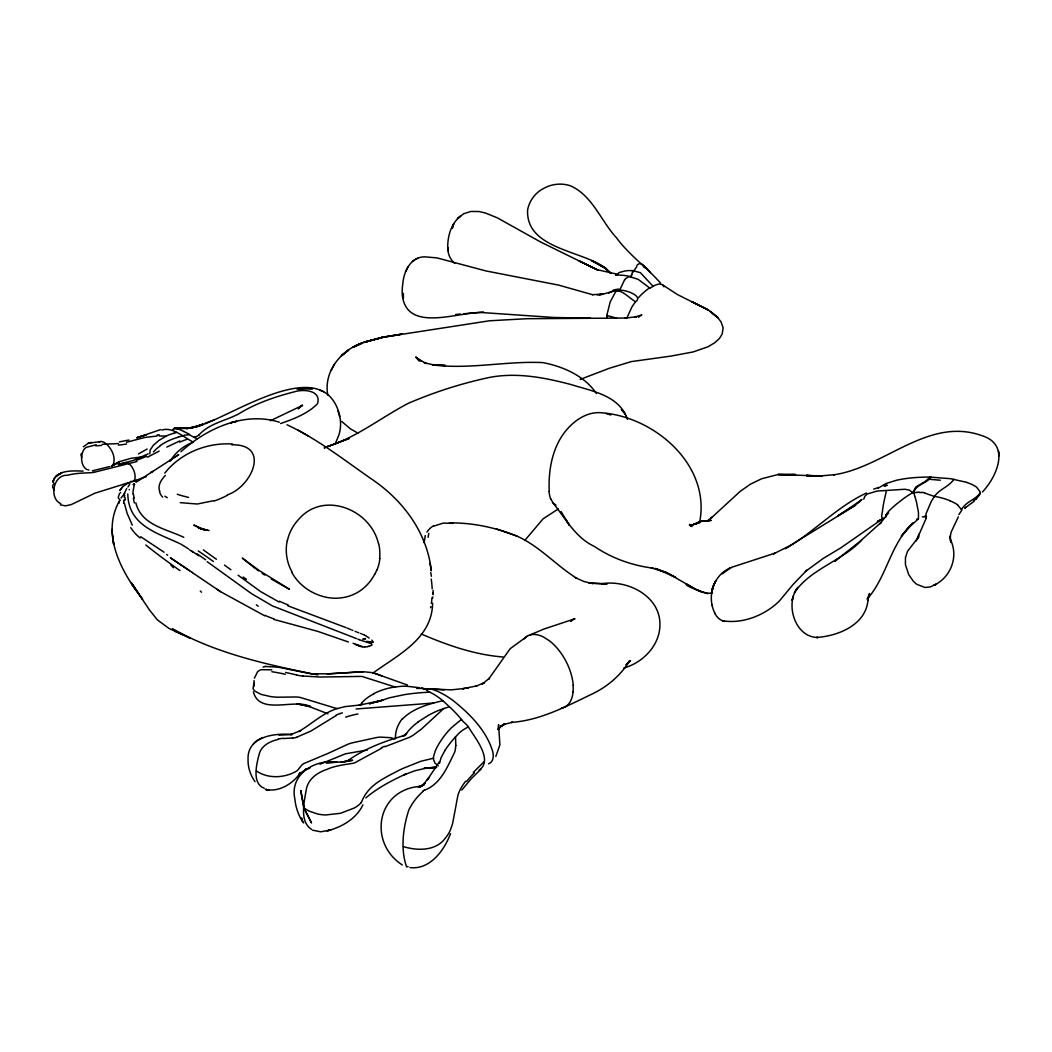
<?xml version="1.0" encoding="UTF-8"?>
<svg xmlns="http://www.w3.org/2000/svg" width="1052" height="1052" viewBox="0 0 1052 1052"><rect width="100%" height="100%" fill="white"/><g stroke="black" fill="none" stroke-linecap="round" stroke-linejoin="round"><path stroke-width="1.5" d="M455.003 737.386L458.79 733.415A30.771 17.766 -60 0 1 462.709 730.154L468.324 726.787C474.084 736.952 493.927 759.768 479.173 770.117M60.792 503.606C49.063 499.029 52.81 474.426 67.381 475.267C74.968 473.242 82.832 473.045 90.63 472.729A56.979 50.996 -67.6 0 0 93.983 472.335M408.11 866.546L406.624 866.887C400.325 849.411 403.008 827.569 408.899 809.79C412.397 802.86 417.171 796.456 423.062 791.38M424.14 542.779L425.245 535.56M433.056 594.682L433.108 590.422M311.484 829.331C298.899 821.244 304.475 800.638 306.566 788.066C309.064 778.335 317.809 772.418 326.83 769.42C335.023 765.698 343.951 764.778 352.709 763.357A43.04 23.236 -60 0 0 354.826 762.753L381.679 748.196M264.249 788.172C251.349 783.622 256.741 762.753 259.686 752.456C262.75 744.724 270.824 741.121 278.399 739.346M86.645 469.455C80.557 465.523 80.544 455.74 83.673 449.862A7.903 6.325 -28.2 0 1 86.422 447.297L96.284 444.733M127.805 493.967C128.383 525.737 157.392 532.956 180.549 543.963A85.633 12.742 40.8 0 1 184.35 546.225L188.505 548.894M455.832 745.526L455.516 736.808M254.045 686.18L254.045 680.565M573.169 691.9L573.169 685.194M863.758 499.213L864.797 496.268L867.348 493.967L877.118 491.047L904.865 489.272L909.401 490.14L912.702 492.73L917.055 492.494M606.978 318.23L606.807 315.981A8.784 3.117 -74.5 0 1 606.82 315.455L610.173 301.924L616.064 290.996A8.074 2.854 -74.5 0 1 616.669 290.576A3.287 1.539 -73 0 1 617.064 290.457L618.037 290.878M432.753 597.97L432.819 596.931M448.113 247.97C447.363 253.742 450.48 259.647 454.688 263.447M172.66 429.768L174.237 428.414L192.897 427.927L174.014 428.44C183.627 428.94 193.436 428.322 202.444 424.653L186.401 428.703L194.581 427.125L203.049 424.061L195.343 427.112C230.046 418.341 324.266 349.58 339.914 416.395M439.565 763.292L441.064 757.703L444.917 750.51M124.228 497.215L124.688 495.058M175.815 630.898L189.912 638.051L168.951 628.412L157.392 619.891L149.345 609.831L131.355 582.742L142.585 599.324C121.637 572.17 100.637 534.548 119.455 500.87M448.283 247.72L447.889 250.613C446.903 238.304 450.48 223.774 460.71 215.976L457.475 218.632L463.682 213.74L470.875 211.478L478.857 211.505L485.485 213.017L497.307 217.83L540.675 242.039L596.852 269.614L597.97 270.022L579.165 260.975L596.852 269.614L616.643 274.099M631.884 274.467L632.686 271.166A2.801 2.051 -85.9 0 1 633.08 270.64L640.418 272.718L653.082 286.289A44.934 20.619 -68.6 0 1 659.183 284.04L662.234 284.619L677.33 294.494L708.39 310.064L717.78 317.678L721.028 321.859L723.132 327.803L722.185 334.049L719.384 338.547L714.742 342.755L707.891 346.818L693.215 351.92L670.874 356.102L631.332 361.599L609.358 368.266L580.125 379.43M624.546 279.95L619.326 290.904M432.622 603.164C432.096 638.814 397.748 654.975 372.934 673.083M498.135 729.246L498.595 724.683L499.897 744.855L495.847 756.427M134.13 485.551L133.196 490.403A89.302 39.95 4.6 0 0 133.052 494.019M699.488 522.989C711.468 465.497 654.778 416.421 600.929 412.726C589.501 411.819 578.666 417.67 570.71 425.495C553.221 442.274 548.118 467.982 549.223 491.35M886.481 490.6L884.469 499.319A40.818 6.273 -83.7 0 0 882.628 509.339C882.996 511.325 879.853 518.912 883.325 518.623A47.471 7.285 -83.7 0 0 883.996 517.952M123.663 494.887L126.621 488.628M626.795 318.217L631.844 307.105A41.278 19.725 -69.7 0 1 635.277 302.134M254.387 678.146L257.582 671.755A10.796 8.626 19.5 0 1 261.383 669.69L271.863 669.835M53.113 481.724C56.229 469.429 73.482 470.809 83.147 471.125M631.581 275.992L631.029 276.558A2.262 1.46 -88.6 0 1 630.49 276.518A26.602 9.415 -74.5 0 0 629.227 276.466L625.677 278.583A15.754 5.576 -74.4 0 0 624.546 279.977M958.346 516.861L951.047 532.299L949.969 538.479L950.285 535.928L950.784 542.464L950.377 539.518C958.911 556.613 950.784 577.456 933.874 585.346L935.872 584.281L930.468 586.871L924.958 587.489L916.647 584.255L913.504 581.48L908.731 574.655L905.43 564.635L905.443 557.626L907.521 551.314L918.869 536.586L917.028 539.176L926.273 518.071M916.397 540.82L919.106 533.969M376.853 569.96L374.828 574.339M127.923 487.05L129.935 483.736M498.332 729.102L498.74 728.115M930.573 503.08L930.875 502.396A12.782 5.497 -70.4 0 1 931.099 501.909A19.962 8.574 -70.4 0 1 934.492 496.57M930.402 503.487L929.613 505.289M929.481 505.578L926.036 513.784L925.997 517.716M253.926 683.353L253.085 688.363A13.058 7.535 0 0 0 254.952 691.164L261.001 694.386L270.89 696.634A36.386 21.001 0 0 0 278.004 697.213L296.362 696.976A26.037 15.03 0 0 1 300.293 697.45L334.615 707.904A47.432 27.391 0 0 0 337.85 708.614M592.776 294.757L558.651 285.118L485.998 270.943L436.909 257.885L424.64 256.833C410.78 256.885 404.007 271.087 402.863 283.054C402.324 287.196 401.917 291.404 402.351 295.573C407.216 333.786 459.829 310.984 483.026 312.628L554.023 317.48L590.645 318.23M405.875 271.219L407.952 266.932M335.391 443.457L339.02 434.634A107.909 62.305 0 0 0 340.44 426.928L340.546 424.969A119.928 69.235 0 0 0 340.164 418.42L337.968 410.819M366.99 341.466C343.583 347.121 323.082 369.909 327.79 395.026M450.519 833.618C444.457 850.069 429.926 870.149 409.925 867.558M170.095 461.289C175.119 452.662 184.179 445.272 193.134 442.327M616.051 275.361L619.22 272.534L624.756 271.022A87.014 53.652 56.4 0 1 629.057 270.574L633.08 270.64M886.297 514.559L887.572 512.587A19.778 13.124 -51.2 0 1 889.69 510.194L893.806 506.38A129.804 86.132 -51.2 0 1 896.896 503.776L903.234 498.845A76.507 50.759 -51.2 0 1 912.702 492.717L915.911 486.984L925.681 481.172L929.968 477.108L950.351 478.673L966.801 482.355M331.143 370.357L334.457 364.189M53.876 479.304L54.783 477.7M405.257 735.532L406.085 734.178M362.914 804.819C356.352 818.903 341.519 827.28 326.922 830.948L330.946 829.857L320.834 831.803L312.47 830.173M298.334 408.939L298.807 408.137M796.68 589.002C785.344 605.518 795.496 637.604 817.904 637.473L816.589 637.473C839.128 635.921 867.519 624.086 868.11 597.93L867.716 600.298L869.596 593.499L867.15 599.153C887.204 576.443 890.439 543.305 913.307 522.844L901.34 536.204L907.376 528.656L918.449 518.86L918.475 512.416L916.489 502.08A42.001 8.863 81.2 0 0 915.687 499.266L914.885 496.61M797.692 587.332L794.457 592.67C810.54 568.632 842.152 561.15 861.641 540.11M360.139 705.458L361.651 703.249M958.872 514.586L961.633 510.509A5.234 4.195 18.3 0 0 961.515 509.707C965.447 501.765 975.283 500.029 980.188 492.967A7.009 5.733 0 0 0 980.043 491.705L976.532 487.102A32.362 26.418 0 0 0 966.749 482.473M439.315 761.964L427.375 779.703L428.9 777.612L421.878 786.278L423.89 784.082L419.958 787.027L425.126 783.175L419.958 787.027M119.363 493.888L118.192 497.688L120.257 500.489M498.161 729.641L502.238 725.275L500.673 726.445L505.276 723.763L501.16 726.143L504.776 724.052L503.172 724.631L512.548 722.237L511.338 722.422C540.504 720.318 566.647 706.194 592.526 693.807C607.767 686.469 620.969 675.068 629.806 660.577L626.019 664.89L630.516 660.761L628.07 662.852M404.297 735.466C385.808 740.858 364.216 748.524 347.344 761.083L349.382 760.307L341.177 762.253L352.617 760.254L344.648 761.74L326.173 762.753L337.074 762.253C315.166 758.676 289.484 774.206 294.823 798.784C295.678 807.397 298.531 815.971 303.66 823.006M122.834 486.484L119.928 490.337L122.834 486.484L128.318 482.907M953.888 479.239C949.062 486.787 939.397 489.035 934.478 496.491L924.537 493.007M465.602 781.241L462.604 785.436A95.587 55.191 0 0 0 457.922 795.299L452.768 822.703A204.404 118.008 0 0 1 452.084 825.281L450.072 830.764A73.43 42.396 0 0 1 445.509 837.918C436.041 851.186 417.578 850.923 403.468 846.636M982.437 491.955C996.849 476.78 1010.854 444.917 982.279 435.778C928.219 416.105 884.39 467.614 833.578 474.846L834.525 474.676L820.744 475.912L806.371 475.491L822.283 476.122L806.371 475.491M888.585 512.837L880.09 523.686L881.352 522.239L859.484 541.819L834.762 561.321L837.629 559.059M461.789 790.091L471.283 778.717L480.988 769.104M121.033 498.03L124.78 493.375M279.03 735.164L292.272 734.52C274.769 732.889 246.852 736.268 248.062 759.768C247.864 767.566 250.507 775.337 255.031 781.662M524.698 540.583L543.108 518.807L558.349 508.918M931.046 477.121C926.786 483.959 910.677 485.695 914.714 496.071M298.729 408.478L302.134 405.27L300.648 406.453M361.309 802.558C367.464 786.62 380.022 780.189 394.618 772.562A124.715 72.009 0 0 1 403.324 768.276L420.774 761.306L433.49 758.216A11.743 6.667 -60.9 0 1 433.687 756.059L435.462 750.418A38.477 21.816 -60.9 0 1 440.827 740.845A50.272 28.509 -60.9 0 1 451.505 727.655L461.394 719.463L462.13 720.357M54.27 483.355L53.192 484.735A15.464 7.351 -5.2 0 0 52.6 487.023L54.362 490.363M161.798 430.044C172.291 426.744 182.351 436.317 191.188 440.933A70.957 40.134 61 0 1 192.582 441.919M164.796 473.098C180.72 452.965 207.086 442.313 232.518 444.023M862.009 499.371L856.683 503.816L861.18 500.226L837.629 516.019L855.802 505.026L789.881 545.712L773.536 553.865L775.14 553.115L731.916 567.212C713.756 573.997 706.747 595.432 714.334 612.132C716.096 616.538 719.713 620.522 724.591 621.285L722.737 620.772C742.896 624.165 765.12 615.078 779.374 601.021L792.906 584.675L806.779 570.237L805.385 571.512L823.216 558.441L840.956 547.763L882.431 518.912L877.394 521.463L883.036 518.807M402.324 719.121C413.041 708.22 428.374 704.13 442.879 700.711L449.335 706.707L438.723 710.363A82.819 61.529 -38.3 0 0 428.059 715.531L418.078 721.922M83.305 446.784L88.21 443.3L100.334 441.564A15.307 7.443 66.8 0 1 106.554 444.141C112.064 449.217 116.325 458.107 112.853 465.3A11.611 5.641 66.8 0 1 111.775 466.154A14.031 6.825 66.8 0 1 111.144 466.365M119.954 493.164L120.638 492.454M571.275 620.746L570.592 621.456L572.775 619.483L570.934 620.93M473.321 772.365L484.341 761.477M710.876 518.32L740.174 491.389L750.273 484.275L761.648 478.752L778.086 474.518L808.462 475.583M638.551 317.336L639.235 316.678M253.453 743.83L256.201 741.226L255.662 741.739M133.052 484.656L133.972 483.92M599.482 295.099L613.96 291.154M300.846 773.483L306.342 768.828L304.817 770.117M878.341 488.075L885.942 483.565L896.409 480.277A94.259 76.954 0 0 1 900.052 479.515A117.653 96.061 0 0 1 921.499 477.253L922.433 477.161A133.42 108.935 0 0 1 929.021 477.095L929.968 477.108M918.172 519.228L917.568 519.346M974.139 501.252L964.684 508.195L965.973 507.169M341.321 355.852L348.699 349.935L342.084 355.195L347.962 350.487L347.252 351.052M711.507 517.729L712.165 517.189L707.378 520.819M180.957 451.729C206.652 428.388 244.458 411.148 279.372 422.22M976.401 498.766L979.951 494.308A7.522 6.141 0 0 0 980.188 492.967M365.807 797.903C377.721 787.83 391.686 780.505 405.809 774.035L404.178 774.785L414.698 770.814L426.323 768.091L434.989 767.289L423.93 768.328L436.633 767.513M160.483 445.667L158.615 447.113A25.195 18.292 -41.7 0 0 153.447 451.939M136.063 482.25L178.708 454.648L169.859 460.408M406.269 733.875L403.1 736.229L406.677 733.586M412.437 261.448L414.856 259.712M443.905 708.39L421.418 729.089L413.515 734.967A70.852 64.014 63.2 0 1 409.162 737.452L384.94 746.736M722.211 573.84L730.89 567.672L729.772 568.461M198.815 435.107C209.572 423.088 225.549 420.984 239.041 413.699C255.991 403.218 275.111 396.749 294.297 391.831C303.318 388.898 321.662 390.108 317.494 403.718C307.749 413.752 293.653 418.946 280.647 423.548M639.984 316.06L641.838 314.942L635.092 316.928L636.868 316.691L624.98 318.138M527.394 636.118L510.154 648.716L488.457 679.355L489.482 678.198L482.276 684.01L484.354 682.656L475.78 686.272L476.924 685.865L462.748 688.731L468.403 687.719L467.706 687.85M424.916 790.026C440.946 783.819 447.823 766.027 454.819 751.825A70.786 47.406 28.6 0 0 455.753 745.5M305.067 770.209L299.123 773.904L300.438 772.641C293.219 783.543 279.227 792.38 265.814 789.46L268.944 790.091M785.252 548.736C813.867 532.404 836.393 507.025 866.48 492.993M111.775 466.154L119.691 461.499L112.853 465.3L120.007 461.512L130.843 458.33L143.138 456.739M572.249 619.97L574.971 618.747L544.2 628.938L529.301 635.224M702 521.042L690.612 525.592L701.053 521.305L696.214 523.896C698.659 519.964 712.559 520.608 706.747 521.332M696.214 523.896L698.778 522.436M421.3 786.041L424.39 784.542L418.157 787.054L419.958 786.357C376.143 789.842 368.147 843.125 402.324 864.954M227.377 494.874C251.888 486.787 271.008 444.01 231.756 444.799M262.132 737.781L257.28 740.476M653.082 286.289L649.965 288.195L638.183 279.345L627.557 275.953A137.483 84.752 56.4 0 0 622.745 275.269L615.63 274.94M300.951 406.217L302.647 405.296L270.403 420.734M159.181 451.098L147.346 457.239M434.108 526L443.194 523.133L452.847 523.344M166.821 447.087L179.747 440.933M336.061 715.61L310.787 731.114L296.914 737.11M608.792 293.14C619.207 285.118 628.189 297.887 635.697 301.753C643.89 295.862 624.323 289.234 619.418 290.326M148.148 453.859L133.275 460.421L125.648 462.512M418.104 258.121L415.303 259.423M377.195 701.96L389.148 697.857L403.968 694.741A162.363 132.552 -2.7 0 1 429.795 692.216L431.346 692.952A98.217 44.447 69 0 1 442.879 700.737M319.953 764.199L345.424 753.824L367.161 750.037L365.951 750.194M153.171 471.388L150.567 472.453M696.161 523.909L690.414 525.395L691.9 526.579M873.712 489.101L878.709 487.497M340.493 713.598L342.4 712.848M290.76 734.585L300.648 730.627L299.005 731.403C311.76 723.934 322.78 713.019 337.166 708.601M305.606 769.788L309.919 768.118M132.776 481.435L146.346 476.622M324.371 447.836L349.172 438.434L324.358 447.863M205.271 423.22L214.345 419.814M488.562 763.791C493.559 762.121 493.888 755.638 492.652 751.365C486.313 730.351 469.81 713.913 453.11 700.566A135.156 65.697 66.8 0 0 445.088 695.214C438.592 691.664 430.991 687.258 423.338 689.244M325.173 447.218C355.589 438.25 380.522 417.802 408.308 403.324C434.2 392.159 461.223 383.52 488.785 377.563C516.361 372.092 544.344 377.497 571.065 384.559C590.79 390.752 616.906 394.934 626.229 416.079M416.645 688.389L423.588 688.429A15.122 6.838 69 0 1 426.678 690.033M136.97 461.499L93.983 472.322M132.105 481.54L94.811 493.243L71.181 504.618L65.448 505.854L60.319 504.842M623.823 668.02C642.719 662.76 659.446 645.81 659.933 625.532C660.919 596.247 627.807 579.573 601.928 583.689L606.872 583.913L589.212 583.11L606.872 583.913M214.227 500.581L197.263 504.013L180.26 502.659M194.804 437.75L189.11 434.594A13.374 8.942 -65.5 0 1 187.821 434.884L184.889 435.12A10.967 7.43 -69.4 0 0 183.627 435.489L178.143 437.119M265.104 666.468L278.004 667.165L310.892 673.767L328 673.832L363.334 671.715L372.868 672.701L407.4 685.036M263.026 667.113L265.196 666.442M194.186 437.303L194.949 437.04A16.779 10.796 -50.6 0 0 198.841 435.186M118.784 464.589L125.162 462.617M87.776 443.51L91.721 442.327M137.536 437.448L146.452 434.792L136.694 437.79L160.496 429.624M380.153 700.606L369.344 703.801L382.981 700.119L358.85 705.261M173.909 433.214L176.683 432.438M884.114 486.063L887.204 485.182L884.89 485.84M362.979 639.051L365.478 638.459M369.028 646.283L371.461 645.323A4.852 3.853 74.7 0 0 372.013 644.889L371.317 643.666L359.639 639.84M109.461 466.615L92.431 470.809M366.07 341.703L383.559 337.087L402.219 334.049L382.376 337.337L365.215 341.953L383.559 337.087L363.558 342.505L382.376 337.337L489.482 320.781L526.999 318.703L625.848 318.046M338.126 708.312L345.161 706.602L360.941 704.945M118.113 464.405L124.715 462.814M126.49 442.274L144.847 437.461L156.998 436.041M119.376 441.879L128.896 440.038M711.257 593.144L707.641 593.249M356.115 708.982L433.595 703.025M392.738 687.298L401.299 686.298A48.8 39.66 -9.5 0 1 406.979 686.272L419.275 687.692M134.432 480.935L138.64 480.199M603.177 293.968L592.565 294.718M597.155 294.954L602.862 294.008M463.551 688.587L451.045 689.875L427.875 688.718M363.19 639.077L365.557 638.893M292.548 738.004L283.29 738.543M455.687 314.495L460.592 314.061M463.814 313.772L483.473 312.036M118.416 443.563L102.281 444.299M327.159 673.924L363.334 671.715M159.22 435.988L166.321 436.08L159.076 440.315L153.368 445.259L150.094 450.098L149.805 453.885M449.414 522.897C472.585 522.607 495.61 527.552 517.058 536.152C539.663 546.225 556.021 565.437 576.825 578.324L575.339 577.64L583.952 581.506L592.907 583.584L591.119 583.176M575.799 317.757L586.595 317.757M919.106 492.441L921.841 492.586M703.249 520.924L704.998 521.003M429.663 688.915L444.115 689.928M691.138 525.592L689.454 525.172L691.572 526.158L689.454 524.343L690.954 525.619M929.126 479.278L940.317 480.212M503.119 657C474.728 654.804 447.324 645.205 421.3 634.014M303.055 676.028L320.229 677.041L361.901 676.41L394.908 686.943M209.098 530.55L199.485 528.209L207.178 530.3L201.011 528.919L193.805 525.04L204.627 529.866L198.092 527.552L202.379 529.366M421.247 687.995L422.641 688.205M87.737 469.81L88.881 469.994M924.537 516.243L926.51 516.585M653.41 568.212C632.423 565.568 612.119 558.441 594.551 546.527C575.339 537.611 565.621 518.57 552.957 502.869L550.722 498.727M317.73 674.924C268.602 664.93 217.961 654.055 173.751 629.477M606.82 315.455L616.709 318.151M265.301 789.368L268.365 789.973M296.598 674.95L285.618 672.425M701.631 591.96C722.395 597.615 683.392 586.99 686.377 583.899L695.398 589.146L666.376 572.485L655.383 568.422L675.634 577.311L666.376 572.485L651.122 567.83M605.952 413.475L610.765 415.001M358.863 645.639L355.392 644.481M273.809 619.391L317.743 631.371L348.396 641.97M517.058 536.152L496.426 528.906M372.868 672.701L382.007 675.936M358.863 632.831L357.22 632.199M360.494 633.435L361.572 633.843M359.311 639.708L357.825 639.129M319.992 390.213L323.674 391.646M355.05 631.345L356.141 631.765M287.893 605.82L346.029 627.623M356.483 638.59L272.481 605.939L251.678 593.749L207.205 561.702M327.974 713.808L309.643 706.694L296.638 703.749L310.485 706.523C294.1 698.226 259.673 715.728 253.361 691.848M351.762 630.003L352.854 630.45M350.658 629.543L347.199 628.11M362.638 634.277L364.216 634.974M175.276 631.41L183.035 634.672M287.012 424.784C317.375 438.881 343.886 459.803 371.251 478.831C402.666 499.845 427.257 532.443 431.294 570.841L429.979 563.372M264.723 615.814L220.552 591.671L191.885 572.314M429.9 692.269L429.216 691.966A14.176 6.404 69 0 1 427.572 691.006M555.995 505.144L552.957 502.869M279.069 602.007L260.751 591.671L238.094 575.207M183.929 431.425L189.531 434.45M358.443 433.411L350.5 428.927L341.808 421.536M183.798 537.335C165.94 528.696 141.494 525.382 135.813 502.79M271.311 579.06L289.497 589.317L258.963 570.368L242.289 558.073L254.939 568.251M421.444 361.296L417.144 358.377L426.257 363.505L424.311 362.808L433.818 364.899L445.325 365.452L432.319 364.834C469.363 369.752 506.091 360.797 542.924 362.611C563.372 366.583 584.439 375.827 596.458 393.54M167.294 497.675L164.862 496.215M438.211 765.869L434.989 763.121L433.608 759.702A11.585 6.562 -60.9 0 1 433.49 758.216M308.749 436.317L298.137 430.163M256.491 771.037C268.286 778.98 284.356 778.112 296.401 771.182A15.241 8.797 0 0 0 297.782 770.051L301.622 765.277A19.396 11.191 0 0 1 303.449 763.739L323.779 755.165A128.081 73.942 0 0 0 327.566 753.613L347.278 744.514A38.372 22.158 0 0 1 351.605 743.001L376.853 737.465A21.645 12.519 0 0 1 380.403 737.123L390.516 737.676L395.157 738.951M303.949 808.146L311.445 822.73L303.949 808.146L300.78 790.578L303.949 808.146L309.354 811.197L317.572 813.972A26.471 15.28 0 0 0 325.686 814.971L340.48 813.288L354.419 807.949A37.78 21.816 0 0 0 361.309 802.558M262.185 573.432L264.723 575.076M172.396 628.649L174.685 630.148M191.78 551.051L198.775 555.798M220.552 591.671L217.106 589.344M192.477 572.617L170.345 557.757L189.478 570.671M203.365 549.92L216.423 559.283M224.51 565.121L230.914 569.75M417.828 358.85L419.143 359.85L415.842 357.128L416.474 357.68M256.123 569.119L258.503 570.868M957.517 504.802L961.515 509.707M369.147 638.077L367.122 636.618A26.708 24.814 -72.8 0 0 364.715 635.224M371.856 640.129L373.289 642.193A5.05 3.853 65.7 0 1 372.579 642.417M164.033 552.208L140.731 536.73M660.656 283.212C646.73 267.326 629.201 255.071 616.603 237.936C601.021 221.13 592.684 195.935 570.776 185.941C561.939 182.772 551.774 183.85 543.621 188.44C535.31 192.687 529.248 200.827 527.604 210.019C525.724 249.6 583.952 250.429 606.702 268.996L591.605 260.567L605.058 268.194L611.067 273.428L603.822 266.866L611.054 273.323M427.559 690.954L426.678 690.178M662.615 284.868L663.891 286.788M166.545 554.351L167.584 555.272M641.838 264.249L647.585 269.496L643.114 265.393M416 357.272L419.248 361.138M646.309 268.142L650.478 272.586M561.137 511.614L569.342 525.29L565.805 519.386M81.74 457.502L80.951 454.99A13.15 6.023 -3.9 0 1 81.504 453.465M291.693 572.17C296.966 581.993 305.843 589.672 316.06 594.012A43.553 33.362 13.5 0 0 322.425 596.3C334.957 600.074 349.132 598.272 360.008 590.882A51.627 48.011 50.7 0 0 374.657 574.234M714.808 613.119L715.334 614.105M132.263 525.119L127.029 513.047L124.412 503.264M134.077 483.959L134.222 484.709M626.085 415.711L627.518 419.353M644.389 267.681L643.403 265.761A34.874 12.335 -74.5 0 0 640.392 263.631A15.412 5.444 -74.4 0 0 636.828 265.485M302.634 821.546L301.516 818.009L302.45 821.099M118.784 502.067L119.126 503.145M134.248 498.201L133.354 494.032M378.496 543.884C371.001 509.668 323.898 490.311 298.873 519.123A57.426 49.878 7.6 0 0 287.433 540.544M430.728 572.577L431.438 576.286M712.125 604.703L712.336 605.755M112.603 535.862L113.695 544.357L111.788 529.406M998.532 450.927L999.15 455.779L998.782 452.833M124.149 500.647L124.11 499.779M403.31 293.363L403.455 298.032M432.898 592.605L432.898 593.709M613.382 290.05A107.133 78.348 38.7 0 1 618.852 289.076M633.33 271.942A31.442 10.954 -74 0 1 636.841 266.629M638.485 297.624A69.077 32.257 -69.2 0 1 650.018 287.617M631.595 274.519A6.483 3.577 -85.9 0 1 631.358 275.848M292.035 572.038A59.53 51.127 3.9 0 1 287.288 540.518M378.707 543.845A44.368 42.79 -9.7 0 1 379.838 553.47L379.825 554.72A48.892 46.406 29.2 0 1 379.667 558.467M379.903 558.494A45.262 42.83 32.5 0 1 376.984 570.026M162.692 497.162A46.012 21.842 -16.9 0 1 159.483 491.231M159.733 491.179A41.291 18.752 -18.5 0 1 165.374 475.425M188.571 497.386A54.796 18.371 3.8 0 1 177.275 494.256M227.587 495.163A55.638 36.702 -23.1 0 1 214.306 500.936M200.275 591.027A92.786 1.946 43.7 0 1 201.537 592.223M170.963 565.213A113.984 16.977 54.2 0 1 173.475 567.764M140.113 537.927A195.554 79.847 -64.9 0 1 130.75 527.631M123.689 503.211A122.4 57.558 6.7 0 1 123.715 500.607M125.359 499.95A87.658 40.081 13.8 0 1 124.951 497.333M370.791 641.878A22.723 14.623 39.2 0 1 366.714 641.312M369.015 646.244A17.739 13.623 40.4 0 1 367.766 646.493M367.819 646.638A17.568 13.781 44.5 0 1 364.649 646.809M364.702 647.046A23.762 18.186 41 0 1 358.837 645.981M353.051 643.298A81.543 1.157 19.5 0 1 362.375 646.651M273.967 618.905A118.389 117.627 17.5 0 1 264.92 615.341M196.882 553.72A106.107 11.059 38 0 1 205.666 559.835M189.452 549.815A67.538 6.312 37.7 0 1 192.674 551.958M129.159 489.811A44.894 19.804 13.3 0 1 129.383 489.496M179.971 570.618A127.818 8.508 33.2 0 1 145.82 545.002M278.359 738.991A53.165 42.461 -85.9 0 1 283.29 738.346M296.914 737.281A37.846 27.076 -55.3 0 1 292.522 738.136M335.759 715.413A47.077 26.695 -7.1 0 1 340.23 713.361M345.687 717.135A62.278 37.399 -5.8 0 1 357.904 713.953M395.526 738.241A30.298 22.408 -39 0 1 402.074 718.989M303.094 676.16A47.984 25.051 15.3 0 1 296.598 675.082M271.85 671.715A143.138 97.086 16 0 1 285.342 674.266M361.533 703.196A36.702 29.837 -9.5 0 1 373.749 693.899M373.631 693.728A54.047 43.921 -9.5 0 1 392.751 687.351M444.851 750.471A64.987 37.517 -60 0 1 455.003 737.491M422.996 790.946A79.794 35.242 88.9 0 1 424.863 789.657M405.927 734.112A37.491 27.852 -38.3 0 1 418.157 722.04M381.311 747.748A82.372 62.173 24.2 0 1 384.559 746.262M466.562 781.504A205.429 119.27 0.7 0 1 474.439 772.747M468.337 726.761A24.617 11.138 69 0 0 464.918 723.145L464.024 722.329A17.095 7.732 69 0 1 462.117 720.383M449.335 706.734A101.544 45.933 69 0 1 461.407 719.437M573.051 691.808A40.042 21.803 62.7 0 1 561.452 708.167M524.12 638.88A40.029 21.868 62.5 0 1 543.66 637.117L549.157 640.615A40.042 22.092 62.7 0 1 573.235 685.233M129.054 463.722A10.165 4.944 66.8 0 1 135.064 475.478A10.165 4.944 66.8 0 1 130.843 481.369M123.386 464.445A10.191 4.958 66.8 0 1 129.054 463.827M179.629 442.142A90.235 50.838 -42.4 0 1 186.743 439.407M138.443 453.938A186.783 33.861 -22.9 0 1 147.162 449.033M146.57 456.213A98.993 79.715 20.4 0 1 136.26 460.289M160.351 445.404A48.51 35.216 -41.7 0 1 178.143 437.29M166.308 435.988A45.446 31.271 -47.9 0 1 173.896 433.266M98.822 442.353A12.348 5.996 66.8 0 1 100.348 441.59M157.142 434.949A58.478 37.701 -8.8 0 1 159.431 434.897M126.595 443.957A66.486 58.189 -51.9 0 1 118.311 445.062M95.785 445.877A84.489 39.279 -15.3 0 1 101.649 445.43M194.804 437.382A137.667 75.126 62.3 0 1 196.961 438.815M174.856 428.151A50.733 27.733 62.5 0 1 183.942 431.609M917.568 519.372A70.313 14.833 81.2 0 1 916.805 519.149M885.823 517.137A4.142 2.748 -51.2 0 1 886.086 514.533M550.63 498.95A33.927 12.782 -77.3 0 1 549.052 491.586M976.466 498.832A31.376 25.616 0 0 1 973.85 500.463M922.354 516.795A17.016 11.046 -1.3 0 1 924.248 516.992M917.002 492.283A21.079 15.254 5.6 0 1 919.08 492.218M921.868 492.349A16.24 9.613 4.7 0 1 924.642 492.783M934.492 496.36A61.108 49.155 18.4 0 1 949.759 500.594M949.693 500.765A30.587 24.564 18.3 0 1 957.596 504.723M426.941 532.102A48.129 30.153 35 0 1 433.766 525.658M428.177 537.348A50.483 29.285 49.1 0 1 428.808 533.443M431.228 579.06A41.567 17.069 85.4 0 1 432.175 588.91M431.991 597.589A30.061 15.333 84 0 1 431.294 603.401M430.886 606.623A28.075 17.279 78 0 1 430.57 607.701M372.513 642.233A13.005 9.507 52.5 0 1 371.014 642.299M288.222 604.992A160.417 142.007 24.5 0 1 279.438 601.218M256.359 604.834A214.647 4.063 37.6 0 1 258.161 606.215M246.431 579.376A154.657 0.986 35.9 0 1 243.209 577.035M198.236 550.932A80.741 6.062 37 0 1 213.451 561.518M134.354 503.001A220.078 102.531 -7.1 0 1 133.446 498.306M134.406 484.38A25.577 2.709 -60.3 0 1 134.603 484.748M711.652 592.697L711.494 593.709L712.388 588.305L711.652 592.697M713.217 586.464L712.704 589.317L713.651 584.675L715.728 580.941L713.217 586.464M793.011 596.458L792.261 600.192L793.011 596.458M453.254 224.747L452.268 228.284L453.78 223.655L453.254 224.747M53.56 480.212L53.034 482.026L53.56 480.212M56.716 475.557L55.348 476.964L61.792 472.848L56.716 475.557M360.415 343.82L352.683 347.449L361.954 343.123L353.538 347.015L361.178 343.465L360.415 343.82M233.873 421.997L230.782 422.772L236.661 421.313L233.873 421.997M711.034 520.398L705.892 521.108L711.034 520.398M304.475 388.359L296.888 388.872L312.707 388.701L304.475 388.359M792.958 474.491L778.086 474.518L795.588 474.518L792.958 474.491M701.737 592L695.359 589.173L701.737 592M706.116 308.894L691.651 301.582L708.39 310.064L706.116 308.894M716.859 316.876L710.35 311.339L717.78 317.678L716.859 316.876M623.967 412.358L621.337 409.478L625.48 414.33L623.967 412.358M135.774 589.791L131.934 584.241L135.774 589.791"/></g></svg>
